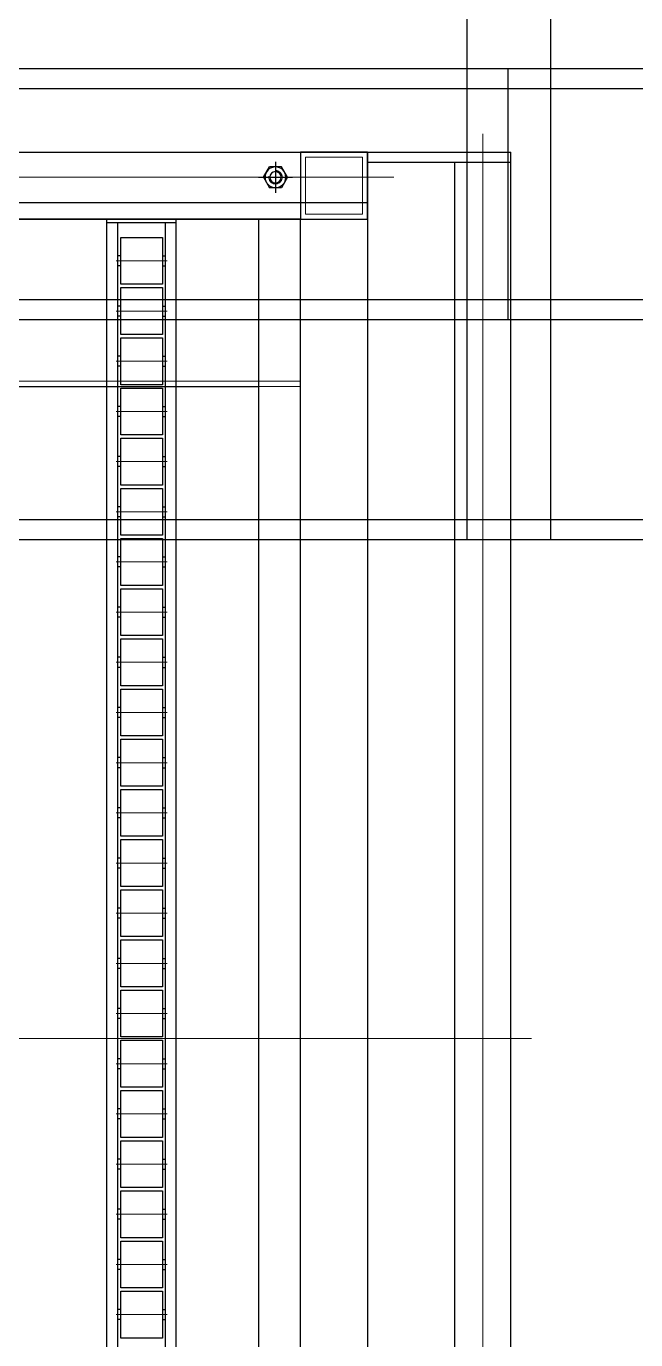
# Model space of a CAD drawing. Extents: x 539033 to 804858, y 468425 to 1263560.
# Drawn here: x 729474 to 729838, y 491378 to 492163 of the extents above; entities that cross this region are included whole.
import ezdxf

# ---------------------------------------------------------------- set-up
doc = ezdxf.new("R2010")
doc.units = 0
doc.header["$LTSCALE"] = 1000
doc.header["$MEASUREMENT"] = 0
for name, pattern in [('0', [0, 0]), ('ACAD_ISO02W100', [15, 12, -3]), ('ACAD_ISO04W100', [30, 24, -3, 0, -3]), ('DASHDOT', [25.4, 12.7, -6.35, 0, -6.35]), ('SOLID', [0])]:
    doc.linetypes.add(name, pattern=pattern)
doc.layers.get('0').update_dxf_attribs({"linetype": 'CONTINUOUS'})
doc.layers.add('1', color=1, linetype='DASHDOT')
for name, color, linetype, lineweight in [('3', 7, 'ACAD_ISO04W100', 15), ('标注', 7, 'SOLID', 15), ('点划线', 1, 'ACAD_ISO04W100', 15), ('粗实线', 7, '0', 30), ('虚线', 6, 'ACAD_ISO02W100', 18)]:
    doc.layers.add(name, color=color, linetype=linetype, lineweight=lineweight)

# ---------------------------------------------------------------- blocks, each defined once
blk = doc.blocks.new('A$C513352F2')
at = {"layer": '点划线'}
blk.add_line((68.9, 0), (68.9, 1086.91), dxfattribs=at)
at = {"layer": '粗实线', "color": 5}
for p, q in [((85.65, 1070.94), (85.65, 10.94)), ((52.15, 1064.94), (52.15, 16.94)), ((0, 16.94), (85.65, 16.94)), ((0, 10.94), (85.65, 10.94))]:
    blk.add_line(p, q, dxfattribs=at)
blk = doc.blocks.new('A$C458447FD')
for p, q in [((1298.84, 35.14), (1302.43, 41.37)), ((1309.62, 41.37), (1302.43, 41.37)), ((1313.22, 35.14), (1309.62, 41.37)), ((1298.84, 35.14), (1302.43, 28.91)), ((1313.22, 35.14), (1309.62, 28.91)), ((1309.62, 28.91), (1302.43, 28.91))]:
    blk.add_line(p, q)
for radius in [6.23, 3.4]:
    blk.add_circle((1306.03, 35.14), radius)
at = {"layer": '1', "linetype": 'DASHDOT'}
for p, q in [((1306.03, 25.91), (1306.03, 44.37)), ((1295.84, 35.14), (1316.22, 35.14))]:
    blk.add_line(p, q, dxfattribs=at)
at = {"layer": '3'}
blk.add_arc((1306.03, 35.14), 4, 270, 190, dxfattribs=at)
at = {"layer": '点划线'}
for p, q in [((1210.83, 715.14), (1241.27, 715.14)), ((1210.83, 685.14), (1241.27, 685.14)), ((1210.83, 655.14), (1241.27, 655.14)), ((1210.83, 625.14), (1241.27, 625.14)), ((1210.83, 595.14), (1241.27, 595.14)), ((1210.83, 565.14), (1241.27, 565.14)), ((101.68, 550.14), (1459.06, 550.14)), ((1210.83, 535.14), (1241.27, 535.14)), ((1210.83, 505.14), (1241.27, 505.14)), ((1210.83, 475.14), (1241.27, 475.14)), ((1210.83, 445.14), (1241.27, 445.14)), ((1210.83, 415.14), (1241.27, 415.14)), ((1210.83, 385.14), (1241.27, 385.14)), ((1210.83, 355.14), (1241.27, 355.14)), ((1210.83, 325.14), (1241.27, 325.14)), ((1210.83, 295.14), (1241.27, 295.14)), ((1210.83, 265.14), (1241.27, 265.14)), ((1210.83, 235.14), (1241.27, 235.14)), ((1210.83, 205.14), (1241.27, 205.14)), ((1210.83, 175.14), (1241.27, 175.14)), ((1210.83, 145.14), (1241.27, 145.14)), ((1210.83, 115.14), (1241.27, 115.14)), ((1210.83, 85.14), (1241.27, 85.14)), ((206.04, 35.14), (1376.79, 35.14))]:
    blk.add_line(p, q, dxfattribs=at)
at = {"layer": '粗实线', "color": 4}
for p, q in [((1205.28, 1040.14), (1205.28, 60.14)), ((1211.78, 1038.14), (1211.78, 62.14)), ((1240.28, 1038.14), (1240.28, 62.14)), ((1246.78, 1040.14), (1246.78, 60.14)), ((1205.28, 62.14), (1246.78, 62.14)), ((1205.28, 60.14), (1246.78, 60.14))]:
    blk.add_line(p, q, dxfattribs=at)
at = {"layer": '粗实线', "color": 2}
blk.add_line((1296.03, 1040.14), (1296.03, 60.14), dxfattribs=at)
at = {"layer": '粗实线'}
for p, q in [((1321.03, 1040.14), (1321.03, 60.14)), ((796.03, 160.14), (1296.03, 160.14)), ((1321.03, 60.14), (251.03, 60.14)), ((506.03, 60.14), (1321.03, 60.14)), ((211.03, 50.14), (1361.03, 50.14))]:
    blk.add_line(p, q, dxfattribs=at)
at = {"layer": '粗实线', "color": 3}
for p, q in [((1213.53, 718.14), (1211.78, 718.14)), ((1211.78, 718.14), (1211.78, 712.14)), ((1238.53, 718.14), (1240.28, 718.14)), ((1240.28, 718.14), (1240.28, 712.14)), ((1213.53, 712.14), (1211.78, 712.14)), ((1238.53, 712.14), (1240.28, 712.14)), ((1213.53, 688.14), (1211.78, 688.14)), ((1211.78, 688.14), (1211.78, 682.14)), ((1238.53, 688.14), (1240.28, 688.14)), ((1240.28, 688.14), (1240.28, 682.14)), ((1213.53, 682.14), (1211.78, 682.14)), ((1238.53, 682.14), (1240.28, 682.14)), ((1213.53, 658.14), (1211.78, 658.14)), ((1211.78, 658.14), (1211.78, 652.14)), ((1213.53, 652.14), (1211.78, 652.14)), ((1238.53, 658.14), (1240.28, 658.14)), ((1238.53, 652.14), (1240.28, 652.14)), ((1240.28, 658.14), (1240.28, 652.14)), ((1213.53, 628.14), (1211.78, 628.14)), ((1211.78, 628.14), (1211.78, 622.14)), ((1213.53, 622.14), (1211.78, 622.14)), ((1238.53, 628.14), (1240.28, 628.14)), ((1238.53, 622.14), (1240.28, 622.14)), ((1240.28, 628.14), (1240.28, 622.14)), ((1213.53, 598.14), (1211.78, 598.14)), ((1211.78, 598.14), (1211.78, 592.14)), ((1238.53, 598.14), (1240.28, 598.14)), ((1240.28, 598.14), (1240.28, 592.14)), ((1213.53, 592.14), (1211.78, 592.14)), ((1238.53, 592.14), (1240.28, 592.14)), ((1213.53, 568.14), (1211.78, 568.14)), ((1211.78, 568.14), (1211.78, 562.14)), ((1238.53, 568.14), (1240.28, 568.14)), ((1240.28, 568.14), (1240.28, 562.14)), ((1213.53, 562.14), (1211.78, 562.14)), ((1238.53, 562.14), (1240.28, 562.14)), ((1213.53, 538.14), (1211.78, 538.14)), ((1211.78, 538.14), (1211.78, 532.14)), ((1238.53, 538.14), (1240.28, 538.14)), ((1240.28, 538.14), (1240.28, 532.14)), ((1213.53, 532.14), (1211.78, 532.14)), ((1238.53, 532.14), (1240.28, 532.14)), ((1213.53, 508.14), (1211.78, 508.14)), ((1211.78, 508.14), (1211.78, 502.14)), ((1238.53, 508.14), (1240.28, 508.14)), ((1240.28, 508.14), (1240.28, 502.14)), ((1213.53, 502.14), (1211.78, 502.14)), ((1238.53, 502.14), (1240.28, 502.14)), ((1213.53, 478.14), (1211.78, 478.14)), ((1211.78, 478.14), (1211.78, 472.14)), ((1213.53, 472.14), (1211.78, 472.14)), ((1238.53, 478.14), (1240.28, 478.14)), ((1238.53, 472.14), (1240.28, 472.14)), ((1240.28, 478.14), (1240.28, 472.14)), ((1213.53, 448.14), (1211.78, 448.14)), ((1211.78, 448.14), (1211.78, 442.14)), ((1238.53, 448.14), (1240.28, 448.14)), ((1240.28, 448.14), (1240.28, 442.14)), ((1213.53, 442.14), (1211.78, 442.14)), ((1238.53, 442.14), (1240.28, 442.14)), ((1213.53, 418.14), (1211.78, 418.14)), ((1211.78, 418.14), (1211.78, 412.14)), ((1238.53, 418.14), (1240.28, 418.14)), ((1240.28, 418.14), (1240.28, 412.14)), ((1213.53, 412.14), (1211.78, 412.14)), ((1238.53, 412.14), (1240.28, 412.14)), ((1213.53, 388.14), (1211.78, 388.14)), ((1211.78, 388.14), (1211.78, 382.14)), ((1238.53, 388.14), (1240.28, 388.14)), ((1240.28, 388.14), (1240.28, 382.14)), ((1213.53, 382.14), (1211.78, 382.14)), ((1238.53, 382.14), (1240.28, 382.14)), ((1213.53, 358.14), (1211.78, 358.14)), ((1211.78, 358.14), (1211.78, 352.14)), ((1238.53, 358.14), (1240.28, 358.14)), ((1240.28, 358.14), (1240.28, 352.14)), ((1213.53, 352.14), (1211.78, 352.14)), ((1238.53, 352.14), (1240.28, 352.14)), ((1213.53, 328.14), (1211.78, 328.14)), ((1211.78, 328.14), (1211.78, 322.14)), ((1213.53, 322.14), (1211.78, 322.14)), ((1238.53, 328.14), (1240.28, 328.14)), ((1238.53, 322.14), (1240.28, 322.14)), ((1240.28, 328.14), (1240.28, 322.14)), ((1213.53, 298.14), (1211.78, 298.14)), ((1211.78, 298.14), (1211.78, 292.14)), ((1213.53, 292.14), (1211.78, 292.14)), ((1238.53, 298.14), (1240.28, 298.14)), ((1238.53, 292.14), (1240.28, 292.14)), ((1240.28, 298.14), (1240.28, 292.14)), ((1213.53, 268.14), (1211.78, 268.14)), ((1211.78, 268.14), (1211.78, 262.14)), ((1238.53, 268.14), (1240.28, 268.14)), ((1240.28, 268.14), (1240.28, 262.14)), ((1213.53, 262.14), (1211.78, 262.14)), ((1238.53, 262.14), (1240.28, 262.14)), ((1213.53, 238.14), (1211.78, 238.14)), ((1211.78, 238.14), (1211.78, 232.14)), ((1238.53, 238.14), (1240.28, 238.14)), ((1240.28, 238.14), (1240.28, 232.14)), ((1213.53, 232.14), (1211.78, 232.14)), ((1238.53, 232.14), (1240.28, 232.14)), ((1213.53, 208.14), (1211.78, 208.14)), ((1211.78, 208.14), (1211.78, 202.14)), ((1238.53, 208.14), (1240.28, 208.14)), ((1240.28, 208.14), (1240.28, 202.14)), ((1213.53, 202.14), (1211.78, 202.14)), ((1238.53, 202.14), (1240.28, 202.14)), ((1213.53, 178.14), (1211.78, 178.14)), ((1211.78, 178.14), (1211.78, 172.14)), ((1238.53, 178.14), (1240.28, 178.14)), ((1240.28, 178.14), (1240.28, 172.14)), ((1213.53, 172.14), (1211.78, 172.14)), ((1238.53, 172.14), (1240.28, 172.14)), ((1213.53, 148.14), (1211.78, 148.14)), ((1211.78, 148.14), (1211.78, 142.14)), ((1213.53, 142.14), (1211.78, 142.14)), ((1238.53, 148.14), (1240.28, 148.14)), ((1238.53, 142.14), (1240.28, 142.14)), ((1240.28, 148.14), (1240.28, 142.14)), ((1213.53, 118.14), (1211.78, 118.14)), ((1211.78, 118.14), (1211.78, 112.14)), ((1238.53, 118.14), (1240.28, 118.14)), ((1240.28, 118.14), (1240.28, 112.14)), ((1213.53, 112.14), (1211.78, 112.14)), ((1238.53, 112.14), (1240.28, 112.14)), ((1213.53, 88.14), (1211.78, 88.14)), ((1211.78, 88.14), (1211.78, 82.14)), ((1238.53, 88.14), (1240.28, 88.14)), ((1240.28, 88.14), (1240.28, 82.14)), ((1213.53, 82.14), (1211.78, 82.14)), ((1238.53, 82.14), (1240.28, 82.14))]:
    blk.add_line(p, q, dxfattribs=at)
at = {"layer": '粗实线'}
for points in [[(211.03, 20.14), (1361.03, 20.14), (1361.03, 1080.14), (211.03, 1080.14)], [(1321.03, 60.14), (1361.03, 60.14), (1361.03, 20.14), (1321.03, 20.14)]]:
    blk.add_lwpolyline(points, close=True, dxfattribs=at)
at = {"layer": '粗实线', "color": 3}
for points in [[(1213.53, 701.14), (1238.53, 701.14), (1238.53, 729.14), (1213.53, 729.14)], [(1213.53, 671.14), (1238.53, 671.14), (1238.53, 699.14), (1213.53, 699.14)], [(1213.53, 641.14), (1238.53, 641.14), (1238.53, 669.14), (1213.53, 669.14)], [(1213.53, 611.14), (1238.53, 611.14), (1238.53, 639.14), (1213.53, 639.14)], [(1213.53, 581.14), (1238.53, 581.14), (1238.53, 609.14), (1213.53, 609.14)], [(1213.53, 551.14), (1238.53, 551.14), (1238.53, 579.14), (1213.53, 579.14)], [(1213.53, 521.14), (1238.53, 521.14), (1238.53, 549.14), (1213.53, 549.14)], [(1213.53, 491.14), (1238.53, 491.14), (1238.53, 519.14), (1213.53, 519.14)], [(1213.53, 461.14), (1238.53, 461.14), (1238.53, 489.14), (1213.53, 489.14)], [(1213.53, 431.14), (1238.53, 431.14), (1238.53, 459.14), (1213.53, 459.14)], [(1213.53, 401.14), (1238.53, 401.14), (1238.53, 429.14), (1213.53, 429.14)], [(1213.53, 371.14), (1238.53, 371.14), (1238.53, 399.14), (1213.53, 399.14)], [(1213.53, 341.14), (1238.53, 341.14), (1238.53, 369.14), (1213.53, 369.14)], [(1213.53, 311.14), (1238.53, 311.14), (1238.53, 339.14), (1213.53, 339.14)], [(1213.53, 281.14), (1238.53, 281.14), (1238.53, 309.14), (1213.53, 309.14)], [(1213.53, 251.14), (1238.53, 251.14), (1238.53, 279.14), (1213.53, 279.14)], [(1213.53, 221.14), (1238.53, 221.14), (1238.53, 249.14), (1213.53, 249.14)], [(1213.53, 191.14), (1238.53, 191.14), (1238.53, 219.14), (1213.53, 219.14)], [(1213.53, 161.14), (1238.53, 161.14), (1238.53, 189.14), (1213.53, 189.14)], [(1213.53, 131.14), (1238.53, 131.14), (1238.53, 159.14), (1213.53, 159.14)], [(1213.53, 101.14), (1238.53, 101.14), (1238.53, 129.14), (1213.53, 129.14)], [(1213.53, 71.14), (1238.53, 71.14), (1238.53, 99.14), (1213.53, 99.14)]]:
    blk.add_lwpolyline(points, close=True, dxfattribs=at)
at = {"layer": '虚线'}
for p, q in [((251.03, 157.14), (1321.03, 157.14)), ((1296.03, 160.14), (1321.03, 160.14))]:
    blk.add_line(p, q, dxfattribs=at)
blk.add_lwpolyline([(1324.03, 57.14), (1358.03, 57.14), (1358.03, 23.14), (1324.03, 23.14)], close=True, dxfattribs=at)
at = {"layer": '标注'}
blk.add_blockref('A$C513352F2', (1361.03, 9.2), dxfattribs=at)

msp = doc.modelspace()

# ---------------------------------------------------------------- linework, layer by layer
at = {"layer": '粗实线', "color": 0, "ltscale": 100}
for p, q in [((729736.88, 492290.21), (729736.88, 491855.94)), ((729786.88, 492290.21), (729786.88, 491855.94))]:
    msp.add_line(p, q, dxfattribs=at)
at = {"layer": '粗实线', "color": 6, "ltscale": 100}
for p, q in [((731387.08, 492137.51), (728237.08, 492137.51)), ((729761.47, 491987.51), (729761.47, 492137.51)), ((731387.08, 492125.51), (728237.08, 492125.51)), ((731387.08, 491999.51), (728237.08, 491999.51)), ((731387.08, 491987.51), (728237.08, 491987.51)), ((731387.08, 491867.94), (728237.08, 491867.94)), ((731387.08, 491855.94), (728237.08, 491855.94))]:
    msp.add_line(p, q, dxfattribs=at)

# ---------------------------------------------------------------- block references
at = {"color": 0, "ltscale": 100, "xscale": -1, "rotation": 180}
msp.add_blockref('A$C458447FD', (728316.41, 492107.86), dxfattribs=at)

doc.saveas('drawing.dxf')
